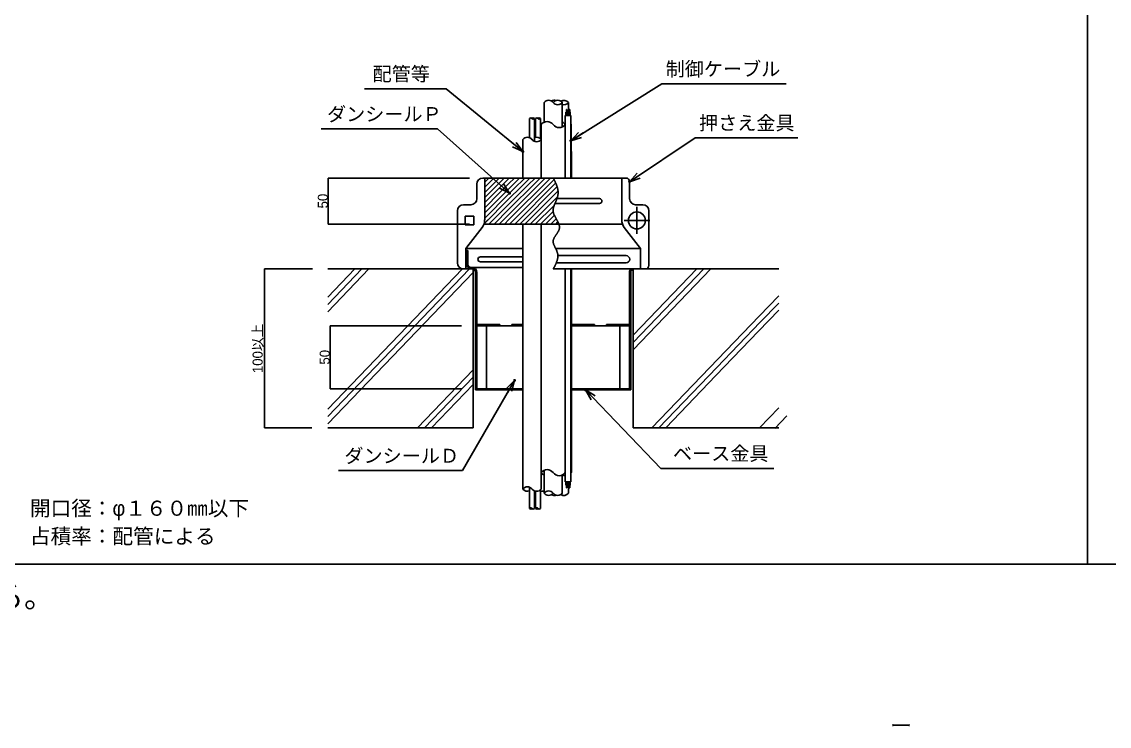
# Model space of a CAD drawing. Extents: x 443 to 1217, y -1921 to -677.
# Drawn here: x 828.6 to 1022.7, y -1220.5 to -1094.7 of the extents above; entities that cross this region are included whole.
import ezdxf
from ezdxf.enums import TextEntityAlignment as Align

# ---------------------------------------------------------------- set-up
doc = ezdxf.new("R2010")
doc.units = 0
doc.header["$MEASUREMENT"] = 0
doc.linetypes.add('CENTER', pattern=[12.2, 5, -0.8, 0.6, -0.8, 5])
doc.layers.get('0').update_dxf_attribs({"linetype": 'CONTINUOUS'})
for name, color, linetype in [('1', 7, 'CONTINUOUS'), ('10', 7, 'CONTINUOUS'), ('2', 2, 'CONTINUOUS'), ('25', 7, 'CONTINUOUS'), ('3', 8, 'CONTINUOUS'), ('5', 7, 'CONTINUOUS'), ('6', 7, 'CONTINUOUS'), ('8', 7, 'CONTINUOUS'), ('枠内記述', 3, 'CONTINUOUS')]:
    doc.layers.add(name, color=color, linetype=linetype)
doc.styles.get("Standard").update_dxf_attribs({"font": 'MS PGothic.ttf'})
doc.styles.add('ゴシック', font='MS Gothic.ttf', dxfattribs={"height": 4})
doc.styles.add('ｽﾀｲﾙ2', font='MS PGothic.ttf')

msp = doc.modelspace()

# ---------------------------------------------------------------- linework, layer by layer
at = {"color": 7, "linetype": 'Continuous'}
for p, q in [((926.61, -1115.97), (942.87, -1105.82)), ((942.87, -1105.82), (965.07, -1105.82)), ((904.37, -1106.7), (889.77, -1106.7)), ((918.04, -1117.9), (904.37, -1106.7)), ((902.79, -1113.87), (882.01, -1113.87)), ((915.67, -1125.35), (902.79, -1113.87)), ((937.09, -1123.28), (948.82, -1115.45)), ((948.82, -1115.45), (967.11, -1115.45)), ((916.57, -1158.73), (907.27, -1174.84)), ((929.25, -1160.45), (942.67, -1174.44)), ((942.67, -1174.44), (962.84, -1174.44)), ((907.27, -1174.84), (885.11, -1174.84))]:
    msp.add_line(p, q, dxfattribs=at)
at = {"color": 0}
for p, q in [((918.04, -1117.9), (916.03, -1116.25)), ((918.04, -1117.9), (916.87, -1116.26)), ((926.61, -1115.97), (927.98, -1114.49)), ((926.61, -1115.97), (928.81, -1114.59)), ((926.61, -1115.97), (928.53, -1115.38)), ((918.04, -1117.9), (916.21, -1117.07)), ((937.09, -1123.28), (938.42, -1121.76)), ((937.09, -1123.28), (939.25, -1121.83)), ((915.67, -1125.35), (913.73, -1123.62)), ((915.67, -1125.35), (914.57, -1123.67)), ((937.09, -1123.28), (939, -1122.63)), ((915.67, -1125.35), (913.87, -1124.45)), ((916.57, -1158.73), (915.15, -1160.15)), ((916.57, -1158.73), (915.28, -1160.98)), ((916.57, -1158.73), (916.05, -1160.68)), ((929.25, -1160.45), (930.97, -1161.5)), ((929.25, -1160.45), (930.22, -1162.22)), ((929.25, -1160.45), (931.04, -1162.33))]:
    msp.add_line(p, q, dxfattribs=at)
at = {"color": 0, "const_width": 0.26}
for points in [[(926.49, -1115.91, 1), (926.72, -1116.03, 1), (926.49, -1115.91)], [(918.02, -1118.03, 1), (918.06, -1117.77, 1), (918.02, -1118.03)], [(936.97, -1123.22, 1), (937.21, -1123.33, 1), (936.97, -1123.22)], [(915.65, -1125.48, 1), (915.7, -1125.23, 1), (915.65, -1125.48)], [(916.7, -1158.73, 1), (916.44, -1158.73, 1), (916.7, -1158.73)], [(929.28, -1160.33, 1), (929.21, -1160.58, 1), (929.28, -1160.33)]]:
    msp.add_lwpolyline(points, format="xyb", dxfattribs=at)
at = {"layer": '1', "color": 4, "linetype": 'Continuous'}
msp.add_line((1018.85, -677.27), (1018.85, -1191.56), dxfattribs=at)
at = {"layer": '10', "color": 7, "linetype": 'Continuous'}
for p, q in [((908.52, -1122.63), (883.27, -1122.63)), ((883.27, -1122.63), (883.27, -1130.85)), ((908.52, -1130.85), (883.27, -1130.85)), ((880.49, -1138.86), (871.91, -1138.86)), ((871.91, -1138.86), (871.91, -1167.19)), ((907.11, -1148.98), (883.61, -1148.98)), ((883.61, -1148.98), (883.61, -1160.24)), ((907.11, -1160.24), (883.61, -1160.24)), ((880.38, -1167.19), (871.91, -1167.19))]:
    msp.add_line(p, q, dxfattribs=at)
at = {"layer": '2', "linetype": 'Continuous'}
for p, q in [((883.2, -1138.86), (909.17, -1138.86)), ((909.17, -1138.86), (909.17, -1167.19)), ((937.74, -1138.86), (937.74, -1167.19)), ((963.71, -1138.86), (937.74, -1138.86)), ((883.2, -1167.19), (909.17, -1167.19)), ((963.71, -1167.19), (937.74, -1167.19))]:
    msp.add_line(p, q, dxfattribs=at)
at = {"layer": '2', "color": 8, "linetype": 'Continuous'}
for p, q in [((883.2, -1146.51), (890.55, -1138.86)), ((883.2, -1163.9), (907.26, -1138.86)), ((883.2, -1165.2), (908.5, -1138.86)), ((883.2, -1143.91), (888.05, -1138.86)), ((883.2, -1145.21), (889.3, -1138.86)), ((883.2, -1166.5), (909.17, -1139.47)), ((937.74, -1150.67), (949.08, -1138.86)), ((937.74, -1151.97), (950.33, -1138.86)), ((937.74, -1153.27), (951.58, -1138.86)), ((960.23, -1147.25), (963.71, -1143.63)), ((960.4, -1148.37), (963.71, -1144.93)), ((952.85, -1154.93), (960.23, -1147.25)), ((960.12, -1149.96), (963.71, -1146.23)), ((952.64, -1156.45), (960.4, -1148.37)), ((952.51, -1157.89), (960.12, -1149.96)), ((941.07, -1167.19), (952.85, -1154.93)), ((899.25, -1167.19), (909.17, -1156.86)), ((942.32, -1167.19), (952.64, -1156.45)), ((900.5, -1167.19), (909.17, -1158.16)), ((943.57, -1167.19), (952.51, -1157.89)), ((901.75, -1167.19), (909.17, -1159.46)), ((960.28, -1167.19), (963.71, -1163.62)), ((963.01, -1167.35), (965.19, -1165.09))]:
    msp.add_line(p, q, dxfattribs=at)
at = {"layer": '25', "color": 4}
msp.add_line((442.67, -1191.56), (1210.9, -1191.56), dxfattribs=at)
at = {"layer": '3', "color": 3, "linetype": 'Continuous'}
for p, q in [((907.98, -1135.56), (908.2, -1135.56)), ((907.98, -1135.56), (907.98, -1137.94)), ((908.2, -1135.56), (908.2, -1137.94)), ((909.6, -1139.46), (909.6, -1160.45)), ((909.82, -1139.46), (909.82, -1160.45)), ((937.09, -1139.46), (937.09, -1160.45)), ((937.31, -1139.46), (937.31, -1160.45)), ((909.6, -1149.2), (909.82, -1149.2)), ((909.82, -1148.77), (913.93, -1148.77)), ((909.82, -1148.98), (918.04, -1148.98)), ((911.55, -1148.98), (911.55, -1160.24)), ((913.5, -1148.77), (913.5, -1148.98)), ((913.93, -1148.77), (913.93, -1148.98)), ((916.09, -1148.77), (916.09, -1148.98)), ((916.09, -1148.77), (918.04, -1148.77)), ((916.53, -1148.77), (916.53, -1148.98)), ((930.81, -1148.77), (926.7, -1148.77)), ((930.38, -1148.98), (926.7, -1148.98)), ((930.38, -1148.77), (930.38, -1148.98)), ((937.09, -1148.98), (930.38, -1148.98)), ((930.81, -1148.77), (930.81, -1148.98)), ((937.09, -1148.77), (932.98, -1148.77)), ((932.98, -1148.77), (932.98, -1148.98)), ((933.41, -1148.77), (933.41, -1148.98)), ((935.36, -1148.98), (935.36, -1160.24)), ((937.31, -1149.2), (937.09, -1149.2)), ((909.6, -1153.53), (909.82, -1153.53)), ((937.31, -1153.53), (937.09, -1153.53)), ((909.6, -1155.69), (909.82, -1155.69)), ((937.31, -1155.69), (937.09, -1155.69)), ((909.6, -1160.45), (918.04, -1160.45)), ((909.82, -1160.24), (918.04, -1160.24)), ((910.88, -1160.24), (910.88, -1160.45)), ((912.47, -1160.24), (912.47, -1160.45)), ((915.03, -1160.24), (915.03, -1160.45)), ((917.66, -1160.24), (917.66, -1160.45)), ((931.88, -1160.24), (926.7, -1160.24)), ((937.31, -1160.45), (926.7, -1160.45)), ((929.25, -1160.24), (929.25, -1160.45)), ((936.03, -1160.24), (931.88, -1160.24)), ((931.88, -1160.24), (931.88, -1160.45)), ((934.43, -1160.24), (934.43, -1160.45)), ((937.09, -1160.24), (936.03, -1160.24)), ((936.03, -1160.24), (936.03, -1160.45))]:
    msp.add_line(p, q, dxfattribs=at)
for centre, radius, start, end in [((908.84, -1137.94), 0.866, 180, 270), ((908.84, -1137.94), 0.649, 180, 270), ((908.95, -1139.46), 0.866, 0, 90), ((908.95, -1139.46), 0.649, 0, 90), ((937.95, -1139.46), 0.866, 136.201, 180), ((937.95, -1139.46), 0.649, 112.6553, 180)]:
    msp.add_arc(centre, radius, start, end, dxfattribs=at)
at = {"layer": '5', "linetype": 'Continuous'}
for p, q in [((921.83, -1112.66), (921.83, -1109.15)), ((925.08, -1113.52), (925.08, -1109.15)), ((925.82, -1110.88), (925.82, -1110.37)), ((925.82, -1110.37), (925.9, -1110.37)), ((925.9, -1110.88), (925.9, -1110.37)), ((926.16, -1111.46), (926.16, -1109.15)), ((926.31, -1110.88), (926.31, -1110.37)), ((926.31, -1110.37), (926.4, -1110.37)), ((926.4, -1110.88), (926.4, -1110.37)), ((919.23, -1115.43), (919.23, -1112.01)), ((920.1, -1116.09), (920.1, -1112.01)), ((920.32, -1115.37), (920.32, -1112.01)), ((921.18, -1115.43), (921.18, -1112.01)), ((925.61, -1111.46), (926.61, -1111.46)), ((925.61, -1122.63), (925.61, -1111.46)), ((925.71, -1110.88), (925.71, -1111.46)), ((925.71, -1110.88), (926.01, -1110.88)), ((926.01, -1110.88), (926.01, -1111.46)), ((926.21, -1110.88), (926.21, -1111.46)), ((926.21, -1110.88), (926.51, -1110.88)), ((926.51, -1110.88), (926.51, -1111.46)), ((926.61, -1122.63), (926.61, -1111.46)), ((921.28, -1113.17), (921.28, -1113.09)), ((921.28, -1113.17), (921.28, -1122.63)), ((925.61, -1113.17), (925.61, -1113.09)), ((926.7, -1122.63), (926.69, -1113.09)), ((918.04, -1122.63), (918.04, -1115.76)), ((918.04, -1178.13), (918.04, -1130.85)), ((921.29, -1130.85), (921.29, -1175.2)), ((925.62, -1176.83), (925.61, -1138.86)), ((926.61, -1176.83), (926.61, -1138.86)), ((926.7, -1175.2), (926.7, -1138.86)), ((921.29, -1177.41), (921.29, -1175.2)), ((921.83, -1178.87), (921.83, -1174.77)), ((925.08, -1178.87), (925.08, -1175.63)), ((919.23, -1181.59), (919.23, -1177.8)), ((920.1, -1181.59), (920.1, -1178.46)), ((921.18, -1181.59), (921.18, -1178.46)), ((921.29, -1178.13), (921.29, -1177.41)), ((925.61, -1176.83), (926.61, -1176.83)), ((925.71, -1177.41), (925.71, -1176.83)), ((925.71, -1177.41), (926.01, -1177.41)), ((925.82, -1177.41), (925.82, -1177.91)), ((925.82, -1177.91), (925.9, -1177.91)), ((925.9, -1177.41), (925.9, -1177.91)), ((926.01, -1177.41), (926.01, -1176.83)), ((926.16, -1178.87), (926.16, -1176.83)), ((926.21, -1177.41), (926.21, -1176.83)), ((926.21, -1177.41), (926.51, -1177.41)), ((926.31, -1177.41), (926.31, -1177.91)), ((926.31, -1177.91), (926.4, -1177.91)), ((926.4, -1177.41), (926.4, -1177.91)), ((926.51, -1177.41), (926.51, -1176.83)), ((920.32, -1181.59), (920.32, -1178.52))]:
    msp.add_line(p, q, dxfattribs=at)
for centre, radius, start, end in [((922.64, -1109.76), 1.01, 36.8699, 143.1301), ((923.72, -1109.76), 1.01, 74.534, 123.8449), ((924.27, -1109.76), 1.01, 36.8699, 143.1301), ((924.27, -1108.55), 1.01, 216.8699, 323.1301), ((925.35, -1109.76), 1.01, 36.8699, 122.231), ((925.35, -1108.55), 1.01, 254.534, 323.1301), ((919.45, -1112.17), 0.271, 36.8699, 143.1301), ((919.88, -1112.17), 0.271, 36.8699, 143.1301), ((919.88, -1111.85), 0.271, 216.8699, 323.1301), ((920.53, -1112.17), 0.271, 36.8699, 143.1301), ((920.96, -1112.17), 0.271, 36.8699, 143.1301), ((920.96, -1111.85), 0.271, 216.8699, 323.1301), ((922.37, -1113.9), 1.35, 36.8699, 143.1301), ((924.53, -1112.28), 1.35, 216.8699, 323.1301), ((924.53, -1113.9), 1.35, 36.8699, 66.1706), ((925.61, -1113.9), 1.35, 36.8699, 42.7543), ((925.61, -1112.28), 1.35, 317.2468, 323.1301), ((918.85, -1116.37), 1.01, 36.8699, 143.1301), ((920.48, -1115.15), 1.01, 216.8699, 323.1301), ((920.48, -1116.37), 1.01, 36.8699, 111.9213), ((919.94, -1116.37), 1.01, 74.534, 80.7931), ((921.56, -1116.37), 1.01, 105.7735, 122.231), ((922.37, -1176.01), 1.35, 36.8747, 143.1349), ((922.37, -1174.39), 1.35, 216.8747, 246.4336), ((924.54, -1174.39), 1.35, 216.8747, 323.1349), ((925.62, -1174.39), 1.35, 246.4218, 270), ((925.62, -1174.39), 1.35, 317.2516, 323.1349), ((918.85, -1178.74), 1.01, 36.8699, 143.1301), ((918.85, -1177.52), 1.01, 216.8699, 291.9213), ((920.48, -1177.52), 1.01, 216.8699, 323.1301), ((921.56, -1177.52), 1.01, 237.769, 285.466), ((922.64, -1179.48), 1.01, 36.8699, 143.1301), ((919.94, -1177.52), 1.01, 279.2069, 285.466), ((922.64, -1178.26), 1.01, 216.8699, 323.1301), ((923.72, -1178.26), 1.01, 237.769, 285.466), ((924.27, -1178.26), 1.01, 216.8699, 323.1301), ((925.35, -1178.26), 1.01, 237.769, 323.1301), ((919.45, -1181.75), 0.271, 36.8699, 143.1301), ((919.45, -1181.42), 0.271, 216.8699, 323.1301), ((919.88, -1181.42), 0.271, 216.8699, 323.1301), ((920.53, -1181.75), 0.271, 36.8699, 143.1301), ((920.53, -1181.42), 0.271, 216.8699, 323.1301), ((920.96, -1181.42), 0.271, 216.8699, 323.1301)]:
    msp.add_arc(centre, radius, start, end, dxfattribs=at)
at = {"layer": '6', "color": 3, "linetype": 'Continuous'}
for p, q in [((909.82, -1123.71), (909.82, -1126.41)), ((910.9, -1122.63), (911.01, -1122.63)), ((911.01, -1122.63), (923.45, -1122.63)), ((911.23, -1122.63), (911.23, -1130.11)), ((923.45, -1122.63), (935.68, -1122.63)), ((935.68, -1122.63), (935.68, -1130.11)), ((936.44, -1122.63), (935.68, -1122.63)), ((937.09, -1123.28), (937.09, -1126.41)), ((937.09, -1124.36), (937.09, -1126.41)), ((908.74, -1127.39), (907.44, -1127.39)), ((923.78, -1127.17), (931.73, -1127.17)), ((924.01, -1126.31), (931.73, -1126.31)), ((938.17, -1127.39), (939.47, -1127.39)), ((906.36, -1128.47), (906.36, -1137.78)), ((907.76, -1129.44), (907.76, -1130.96)), ((907.76, -1129.44), (909.28, -1129.44)), ((909.28, -1129.44), (909.28, -1130.96)), ((940.55, -1128.47), (940.55, -1138.21)), ((907.76, -1130.96), (909.28, -1130.96)), ((907.87, -1135.18), (910.77, -1131.44)), ((924.48, -1130.85), (911.09, -1130.85)), ((924.48, -1130.85), (935.68, -1130.85)), ((939.04, -1135.18), (936.14, -1131.44)), ((907.87, -1135.18), (907.87, -1138.86)), ((918.04, -1135.18), (907.87, -1135.18)), ((923.8, -1135.18), (939.04, -1135.18)), ((939.04, -1135.18), (939.04, -1138.86)), ((910.45, -1136.7), (918.04, -1136.7)), ((910.45, -1137.56), (918.04, -1137.56)), ((924.29, -1136.48), (936.46, -1136.48)), ((907.65, -1138.86), (907.44, -1138.86)), ((909.17, -1138.86), (908.09, -1138.86)), ((909.17, -1138.86), (908.09, -1138.86)), ((912.51, -1138.59), (908.84, -1138.59)), ((908.95, -1138.81), (908.84, -1138.81)), ((912.51, -1138.59), (918.04, -1138.59)), ((923.45, -1138.86), (939.9, -1138.86)), ((924.05, -1137.78), (936.46, -1137.78)), ((937.01, -1138.86), (939.25, -1138.86)), ((937.74, -1138.86), (938.82, -1138.86)), ((937.74, -1138.86), (938.82, -1138.86)), ((939.25, -1138.86), (939.47, -1138.86)), ((939.25, -1138.86), (939.47, -1138.86))]:
    msp.add_line(p, q, dxfattribs=at)
at = {"layer": '6', "color": 3}
for p, q in [((923.45, -1122.63), (923.47, -1122.65)), ((923.47, -1122.65), (923.48, -1122.67)), ((923.48, -1122.67), (923.49, -1122.7)), ((923.49, -1122.7), (923.51, -1122.72)), ((923.51, -1122.72), (923.53, -1122.76)), ((923.53, -1122.76), (923.54, -1122.79)), ((923.54, -1122.79), (923.56, -1122.83)), ((923.56, -1122.83), (923.58, -1122.86)), ((923.58, -1122.86), (923.61, -1122.9)), ((923.61, -1122.9), (923.63, -1122.95)), ((923.63, -1122.95), (923.65, -1122.99)), ((923.65, -1122.99), (923.68, -1123.04)), ((923.68, -1123.04), (923.7, -1123.09)), ((923.7, -1123.09), (923.73, -1123.14)), ((923.73, -1123.14), (923.75, -1123.19)), ((923.75, -1123.19), (923.78, -1123.25)), ((923.78, -1123.25), (923.81, -1123.3)), ((923.81, -1123.3), (923.83, -1123.36)), ((923.83, -1123.36), (923.86, -1123.42)), ((923.86, -1123.42), (923.89, -1123.48)), ((923.89, -1123.48), (923.91, -1123.54)), ((923.91, -1123.54), (923.94, -1123.6)), ((923.94, -1123.6), (923.97, -1123.67)), ((923.97, -1123.67), (923.99, -1123.73)), ((923.99, -1123.73), (924.02, -1123.8)), ((924.02, -1123.8), (924.05, -1123.86)), ((924.05, -1123.86), (924.07, -1123.93)), ((924.07, -1123.93), (924.1, -1124)), ((924.1, -1124), (924.12, -1124.07)), ((924.12, -1124.07), (924.14, -1124.14)), ((924.14, -1124.14), (924.16, -1124.21)), ((924.16, -1124.21), (924.19, -1124.28)), ((924.19, -1124.28), (924.21, -1124.35)), ((924.21, -1126.03), (924.2, -1126.09)), ((924.21, -1124.35), (924.23, -1124.42)), ((924.23, -1125.97), (924.21, -1126.03)), ((924.23, -1124.42), (924.24, -1124.49)), ((924.25, -1125.91), (924.23, -1125.97)), ((924.24, -1124.49), (924.26, -1124.56)), ((924.26, -1125.85), (924.25, -1125.91)), ((924.26, -1124.56), (924.28, -1124.63)), ((924.28, -1125.78), (924.26, -1125.85)), ((924.28, -1124.63), (924.29, -1124.71)), ((924.29, -1125.72), (924.28, -1125.78)), ((924.29, -1124.71), (924.3, -1124.78)), ((924.3, -1125.66), (924.29, -1125.72)), ((924.3, -1124.78), (924.31, -1124.85)), ((924.31, -1125.59), (924.3, -1125.66)), ((924.31, -1124.85), (924.32, -1124.92)), ((924.32, -1125.53), (924.31, -1125.59)), ((924.32, -1124.92), (924.33, -1124.99)), ((924.33, -1125.39), (924.32, -1125.46)), ((924.32, -1125.46), (924.32, -1125.53)), ((924.33, -1124.99), (924.33, -1125.06)), ((924.33, -1125.06), (924.34, -1125.13)), ((924.34, -1125.26), (924.33, -1125.33)), ((924.33, -1125.33), (924.33, -1125.39)), ((924.34, -1125.13), (924.34, -1125.19)), ((924.34, -1125.19), (924.34, -1125.26)), ((923.52, -1127.86), (923.5, -1127.91)), ((923.53, -1127.8), (923.52, -1127.86)), ((923.55, -1127.75), (923.53, -1127.8)), ((923.56, -1127.69), (923.55, -1127.75)), ((923.58, -1127.64), (923.56, -1127.69)), ((923.6, -1127.58), (923.58, -1127.64)), ((923.62, -1127.53), (923.6, -1127.58)), ((923.64, -1127.47), (923.62, -1127.53)), ((923.66, -1127.42), (923.64, -1127.47)), ((923.69, -1127.36), (923.66, -1127.42)), ((923.71, -1127.31), (923.69, -1127.36)), ((923.73, -1127.25), (923.71, -1127.31)), ((923.76, -1127.2), (923.73, -1127.25)), ((923.78, -1127.14), (923.76, -1127.2)), ((923.8, -1127.09), (923.78, -1127.14)), ((923.83, -1127.03), (923.8, -1127.09)), ((923.85, -1126.97), (923.83, -1127.03)), ((923.88, -1126.92), (923.85, -1126.97)), ((923.9, -1126.86), (923.88, -1126.92)), ((923.93, -1126.8), (923.9, -1126.86)), ((923.95, -1126.75), (923.93, -1126.8)), ((923.98, -1126.69), (923.95, -1126.75)), ((924, -1126.63), (923.98, -1126.69)), ((924.02, -1126.57), (924, -1126.63)), ((924.05, -1126.51), (924.02, -1126.57)), ((924.07, -1126.46), (924.05, -1126.51)), ((924.09, -1126.4), (924.07, -1126.46)), ((924.11, -1126.34), (924.09, -1126.4)), ((924.14, -1126.28), (924.11, -1126.34)), ((924.16, -1126.22), (924.14, -1126.28)), ((924.18, -1126.16), (924.16, -1126.22)), ((924.2, -1126.09), (924.18, -1126.16)), ((923.75, -1129.45), (923.78, -1129.51)), ((923.78, -1129.51), (923.81, -1129.56)), ((923.81, -1129.56), (923.84, -1129.62)), ((923.84, -1129.62), (923.87, -1129.68)), ((923.87, -1129.68), (923.9, -1129.73)), ((923.9, -1129.73), (923.94, -1129.79)), ((923.94, -1129.79), (923.97, -1129.85)), ((923.97, -1129.85), (924, -1129.9)), ((924, -1129.9), (924.03, -1129.96)), ((924.03, -1129.96), (924.07, -1130.02)), ((924.07, -1130.02), (924.1, -1130.07)), ((924.1, -1130.07), (924.13, -1130.13)), ((924.13, -1130.13), (924.16, -1130.19)), ((924.16, -1130.19), (924.2, -1130.24)), ((924.2, -1130.24), (924.23, -1130.3)), ((924.23, -1130.3), (924.26, -1130.36)), ((924.26, -1130.36), (924.29, -1130.41)), ((924.29, -1130.41), (924.31, -1130.47)), ((924.31, -1130.47), (924.34, -1130.53)), ((924.34, -1130.53), (924.37, -1130.58)), ((924.37, -1130.58), (924.39, -1130.64)), ((924.39, -1130.64), (924.42, -1130.7)), ((924.42, -1130.7), (924.44, -1130.75)), ((924.44, -1130.75), (924.46, -1130.81)), ((924.46, -1130.81), (924.49, -1130.86)), ((924.5, -1131.87), (924.48, -1131.92)), ((924.49, -1130.86), (924.5, -1130.92)), ((924.5, -1130.92), (924.52, -1130.98)), ((924.52, -1131.81), (924.5, -1131.87)), ((924.52, -1130.98), (924.54, -1131.03)), ((924.54, -1131.76), (924.52, -1131.81)), ((924.54, -1131.03), (924.55, -1131.09)), ((924.55, -1131.7), (924.54, -1131.76)), ((924.55, -1131.09), (924.56, -1131.15)), ((924.57, -1131.65), (924.55, -1131.7)), ((924.56, -1131.15), (924.57, -1131.2)), ((924.57, -1131.2), (924.58, -1131.26)), ((924.58, -1131.59), (924.57, -1131.65)), ((924.58, -1131.26), (924.58, -1131.31)), ((924.58, -1131.31), (924.59, -1131.37)), ((924.59, -1131.48), (924.58, -1131.54)), ((924.58, -1131.54), (924.58, -1131.59)), ((924.59, -1131.37), (924.59, -1131.42)), ((924.59, -1131.42), (924.59, -1131.48)), ((923.46, -1133.79), (923.45, -1133.84)), ((923.47, -1133.74), (923.46, -1133.79)), ((923.48, -1133.68), (923.47, -1133.74)), ((923.49, -1133.63), (923.48, -1133.68)), ((923.51, -1133.58), (923.49, -1133.63)), ((923.53, -1133.53), (923.51, -1133.58)), ((923.55, -1133.47), (923.53, -1133.53)), ((923.57, -1133.42), (923.55, -1133.47)), ((923.6, -1133.37), (923.57, -1133.42)), ((923.63, -1133.31), (923.6, -1133.37)), ((923.65, -1133.26), (923.63, -1133.31)), ((923.68, -1133.21), (923.65, -1133.26)), ((923.71, -1133.16), (923.68, -1133.21)), ((923.75, -1133.1), (923.71, -1133.16)), ((923.78, -1133.05), (923.75, -1133.1)), ((923.81, -1133), (923.78, -1133.05)), ((923.85, -1132.94), (923.81, -1133)), ((923.89, -1132.89), (923.85, -1132.94)), ((923.92, -1132.84), (923.89, -1132.89)), ((923.96, -1132.78), (923.92, -1132.84)), ((924, -1132.73), (923.96, -1132.78)), ((924.03, -1132.68), (924, -1132.73)), ((924.07, -1132.62), (924.03, -1132.68)), ((924.11, -1132.57), (924.07, -1132.62)), ((924.14, -1132.52), (924.11, -1132.57)), ((924.18, -1132.46), (924.14, -1132.52)), ((924.21, -1132.41), (924.18, -1132.46)), ((924.25, -1132.36), (924.21, -1132.41)), ((924.28, -1132.3), (924.25, -1132.36)), ((924.31, -1132.25), (924.28, -1132.3)), ((924.34, -1132.19), (924.31, -1132.25)), ((924.38, -1132.14), (924.34, -1132.19)), ((924.4, -1132.08), (924.38, -1132.14)), ((924.43, -1132.03), (924.4, -1132.08)), ((924.46, -1131.98), (924.43, -1132.03)), ((924.48, -1131.92), (924.46, -1131.98)), ((923.45, -1133.89), (923.44, -1133.94)), ((923.44, -1133.94), (923.45, -1134)), ((923.45, -1133.84), (923.45, -1133.89)), ((923.45, -1134), (923.45, -1134.05)), ((923.45, -1134.05), (923.46, -1134.1)), ((923.46, -1134.1), (923.46, -1134.15)), ((923.46, -1134.15), (923.47, -1134.21)), ((923.47, -1134.21), (923.49, -1134.26)), ((923.49, -1134.26), (923.5, -1134.31)), ((923.5, -1134.31), (923.52, -1134.36)), ((923.52, -1134.36), (923.53, -1134.42)), ((923.53, -1134.42), (923.55, -1134.47)), ((923.55, -1134.47), (923.57, -1134.52)), ((923.57, -1134.52), (923.6, -1134.58)), ((923.6, -1134.58), (923.62, -1134.63)), ((923.62, -1134.63), (923.64, -1134.68)), ((923.64, -1134.68), (923.67, -1134.74)), ((923.67, -1134.74), (923.69, -1134.79)), ((923.69, -1134.79), (923.72, -1134.85)), ((923.72, -1134.85), (923.75, -1134.9)), ((923.75, -1134.9), (923.77, -1134.96)), ((923.77, -1134.96), (923.8, -1135.01)), ((923.8, -1135.01), (923.83, -1135.07)), ((923.83, -1135.07), (923.86, -1135.13)), ((923.86, -1135.13), (923.89, -1135.18)), ((923.89, -1135.18), (923.92, -1135.24)), ((923.92, -1135.24), (923.94, -1135.3)), ((923.94, -1135.3), (923.97, -1135.35)), ((923.97, -1135.35), (924, -1135.41)), ((924, -1135.41), (924.03, -1135.47)), ((924.03, -1135.47), (924.05, -1135.53)), ((924.05, -1135.53), (924.08, -1135.59)), ((924.08, -1135.59), (924.1, -1135.65)), ((924.1, -1135.65), (924.13, -1135.71)), ((924.13, -1135.71), (924.15, -1135.77)), ((924.15, -1135.77), (924.17, -1135.83)), ((924.05, -1137.67), (924.02, -1137.73)), ((924.07, -1137.6), (924.05, -1137.67)), ((924.1, -1137.53), (924.07, -1137.6)), ((924.12, -1137.46), (924.1, -1137.53)), ((924.14, -1137.39), (924.12, -1137.46)), ((924.16, -1137.32), (924.14, -1137.39)), ((924.18, -1137.25), (924.16, -1137.32)), ((924.17, -1135.83), (924.19, -1135.89)), ((924.2, -1137.18), (924.18, -1137.25)), ((924.19, -1135.89), (924.21, -1135.96)), ((924.22, -1137.11), (924.2, -1137.18)), ((924.21, -1135.96), (924.23, -1136.02)), ((924.23, -1137.04), (924.22, -1137.11)), ((924.23, -1136.02), (924.24, -1136.08)), ((924.25, -1136.97), (924.23, -1137.04)), ((924.24, -1136.08), (924.26, -1136.15)), ((924.26, -1136.9), (924.25, -1136.97)), ((924.26, -1136.15), (924.27, -1136.21)), ((924.27, -1136.83), (924.26, -1136.9)), ((924.27, -1136.21), (924.28, -1136.28)), ((924.28, -1136.76), (924.27, -1136.83)), ((924.28, -1136.28), (924.28, -1136.35)), ((924.28, -1136.35), (924.29, -1136.41)), ((924.29, -1136.69), (924.28, -1136.76)), ((924.29, -1136.41), (924.29, -1136.48)), ((924.29, -1136.48), (924.29, -1136.55)), ((924.29, -1136.55), (924.29, -1136.62)), ((924.29, -1136.62), (924.29, -1136.69)), ((923.47, -1138.84), (923.45, -1138.86)), ((923.48, -1138.82), (923.47, -1138.84)), ((923.5, -1138.79), (923.48, -1138.82)), ((923.51, -1138.76), (923.5, -1138.79)), ((923.53, -1138.73), (923.51, -1138.76)), ((923.55, -1138.7), (923.53, -1138.73)), ((923.57, -1138.66), (923.55, -1138.7)), ((923.59, -1138.62), (923.57, -1138.66)), ((923.62, -1138.58), (923.59, -1138.62)), ((923.64, -1138.53), (923.62, -1138.58)), ((923.67, -1138.49), (923.64, -1138.53)), ((923.69, -1138.44), (923.67, -1138.49)), ((923.72, -1138.39), (923.69, -1138.44)), ((923.75, -1138.34), (923.72, -1138.39)), ((923.77, -1138.28), (923.75, -1138.34)), ((923.8, -1138.23), (923.77, -1138.28)), ((923.83, -1138.17), (923.8, -1138.23)), ((923.86, -1138.11), (923.83, -1138.17)), ((923.88, -1138.05), (923.86, -1138.11)), ((923.91, -1137.99), (923.88, -1138.05)), ((923.94, -1137.93), (923.91, -1137.99)), ((923.97, -1137.87), (923.94, -1137.93)), ((923.99, -1137.8), (923.97, -1137.87)), ((924.02, -1137.73), (923.99, -1137.8))]:
    msp.add_line(p, q, dxfattribs=at)
at = {"layer": '6', "color": 8}
for p, q in [((923.49, -1127.97), (923.48, -1128.02)), ((923.5, -1127.91), (923.49, -1127.97)), ((923.44, -1128.29), (923.43, -1128.35)), ((923.43, -1128.35), (923.43, -1128.4)), ((923.43, -1128.4), (923.43, -1128.45)), ((923.43, -1128.45), (923.44, -1128.51)), ((923.45, -1128.18), (923.44, -1128.24)), ((923.44, -1128.24), (923.44, -1128.29)), ((923.44, -1128.51), (923.44, -1128.56)), ((923.44, -1128.56), (923.45, -1128.62)), ((923.46, -1128.13), (923.45, -1128.18)), ((923.45, -1128.62), (923.46, -1128.67)), ((923.47, -1128.07), (923.46, -1128.13)), ((923.46, -1128.67), (923.47, -1128.73)), ((923.48, -1128.02), (923.47, -1128.07)), ((923.47, -1128.73), (923.48, -1128.78)), ((923.48, -1128.78), (923.49, -1128.84)), ((923.49, -1128.84), (923.51, -1128.89)), ((923.51, -1128.89), (923.53, -1128.95)), ((923.53, -1128.95), (923.55, -1129)), ((923.55, -1129), (923.57, -1129.06)), ((923.57, -1129.06), (923.59, -1129.12)), ((923.59, -1129.12), (923.61, -1129.17)), ((923.61, -1129.17), (923.64, -1129.23)), ((923.64, -1129.23), (923.66, -1129.28)), ((923.66, -1129.28), (923.69, -1129.34)), ((923.69, -1129.34), (923.72, -1129.4)), ((923.72, -1129.4), (923.75, -1129.45))]:
    msp.add_line(p, q, dxfattribs=at)
at = {"layer": '6', "linetype": 'CENTER'}
for p, q in [((938.39, -1127.77), (938.39, -1132.57)), ((940.73, -1130.2), (936.12, -1130.2))]:
    msp.add_line(p, q, dxfattribs=at)
at = {"layer": '6', "color": 3, "linetype": 'Continuous'}
msp.add_circle((938.39, -1130.2), 1.52, dxfattribs=at)
for centre, radius, start, end in [((910.9, -1123.71), 1.08, 90, 180), ((936.44, -1123.28), 0.649, 0, 90), ((907.44, -1128.47), 1.08, 90, 180), ((908.74, -1126.31), 1.08, 270, 0), ((931.73, -1126.74), 0.433, 270, 90), ((938.17, -1126.31), 1.08, 180, 270), ((939.47, -1128.47), 1.08, 0, 90), ((909.06, -1130.11), 2.16, 322.2243, 0), ((937.85, -1130.11), 2.16, 180, 217.7757), ((910.45, -1137.13), 0.433, 90, 270), ((936.46, -1137.13), 0.649, 270, 90), ((907.44, -1137.78), 1.08, 180, 270), ((939.9, -1138.21), 0.649, 270, 0)]:
    msp.add_arc(centre, radius, start, end, dxfattribs=at)
at = {"layer": '8', "color": 8, "linetype": 'Continuous'}
for p, q in [((911.23, -1125.19), (913.78, -1122.63)), ((911.23, -1124.27), (912.87, -1122.63)), ((911.23, -1123.35), (911.95, -1122.63)), ((911.34, -1125.99), (914.7, -1122.63)), ((912.61, -1125.64), (915.55, -1122.69)), ((913.88, -1125.29), (915.55, -1123.61)), ((915.55, -1124.53), (917.46, -1122.63)), ((915.55, -1123.61), (916.54, -1122.63)), ((915.55, -1130.04), (922.78, -1122.81)), ((915.55, -1129.12), (921.51, -1123.17)), ((915.55, -1128.2), (920.24, -1123.52)), ((915.66, -1130.85), (923.61, -1122.9)), ((916.42, -1124.58), (918.37, -1122.63)), ((916.58, -1130.85), (923.93, -1123.5)), ((917.69, -1124.23), (919.29, -1122.63)), ((918.96, -1123.87), (920.21, -1122.63)), ((920.24, -1123.52), (921.13, -1122.63)), ((921.34, -1123.33), (922.05, -1122.63)), ((922.78, -1122.81), (922.97, -1122.63)), ((911.23, -1128.86), (915.15, -1124.93)), ((911.23, -1127.94), (913.88, -1125.29)), ((911.23, -1129.78), (915.55, -1125.45)), ((911.23, -1127.02), (912.61, -1125.64)), ((915.15, -1124.93), (915.55, -1124.53)), ((915.55, -1125.45), (916.42, -1124.58)), ((917.5, -1130.85), (924.19, -1124.15)), ((918.41, -1130.85), (924.33, -1124.93)), ((911.11, -1130.81), (915.55, -1126.37)), ((911.99, -1130.85), (915.55, -1127.28)), ((919.33, -1130.85), (924.1, -1126.09)), ((920.25, -1130.85), (923.55, -1127.56)), ((912.91, -1130.85), (915.55, -1128.2)), ((913.82, -1130.85), (915.55, -1129.12)), ((921.17, -1130.85), (923.44, -1128.58)), ((922.09, -1130.85), (923.66, -1129.28)), ((923.01, -1130.85), (923.98, -1129.88)), ((914.74, -1130.85), (915.55, -1130.04)), ((923.92, -1130.85), (924.31, -1130.47))]:
    msp.add_line(p, q, dxfattribs=at)
at = {"layer": '8', "linetype": 'Continuous'}
for p, q in [((915.55, -1127.28), (918.96, -1123.87)), ((911.23, -1126.1), (911.34, -1125.99)), ((915.55, -1126.37), (917.69, -1124.23)), ((911.11, -1130.81), (911.81, -1130.11)), ((908.29, -1134.55), (908.6, -1134.24))]:
    msp.add_line(p, q, dxfattribs=at)

# ---------------------------------------------------------------- texts
at = {"layer": '1', "color": 7, "linetype": 'Continuous', "style": 'ｽﾀｲﾙ2'}
for s, p in [('開口径：φ１６０㎜以下', (830.04, -1182.9)), ('占積率：配管による', (830.04, -1187.9))]:
    msp.add_text(s, height=2.7, dxfattribs=at).set_placement(p)
at = {"layer": '10', "color": 7, "linetype": 'Continuous', "char_height": 1.8, "attachment_point": 5, "rotation": 90}
for s, insert in [('\\A1;50', (882.34, -1126.74)), ('\\A1;100以上', (870.79, -1153.02)), ('\\A1;50', (882.68, -1154.61))]:
    msp.add_mtext(s, dxfattribs=dict(at, insert=insert))
at = {"layer": '10', "linetype": 'Continuous', "style": 'ｽﾀｲﾙ2'}
for tag, p in [('配管等', (891.21, -1106.05)), ('制御ケーブル', (943.54, -1105.17)), ('ダンシールＰ', (883.08, -1113.22)), ('押さえ金具', (949.49, -1114.8)), ('ダンシールＤ', (886.18, -1174.19)), ('ベース金具', (944.84, -1173.79))]:
    msp.add_attdef(tag, text='', height=2.5, dxfattribs=at).set_placement(p, align=Align.BOTTOM_LEFT)
at = {"layer": '25', "style": 'ｽﾀｲﾙ2'}
msp.add_text('※本図の防火区画貫通処理部仕様・大臣認定番号はネグロス電工製品を対象として記載しているが、相当品で大臣認定を受けた製品であればよいものとする。', height=4, dxfattribs=at).set_placement((447.06, -1199.3))
at = {"layer": '枠内記述', "linetype": 'ByBlock', "lineweight": -2, "style": 'ゴシック'}
msp.add_text('ー', height=2.8, dxfattribs=at).set_placement((983.64, -1221.73))

doc.saveas('drawing.dxf')
